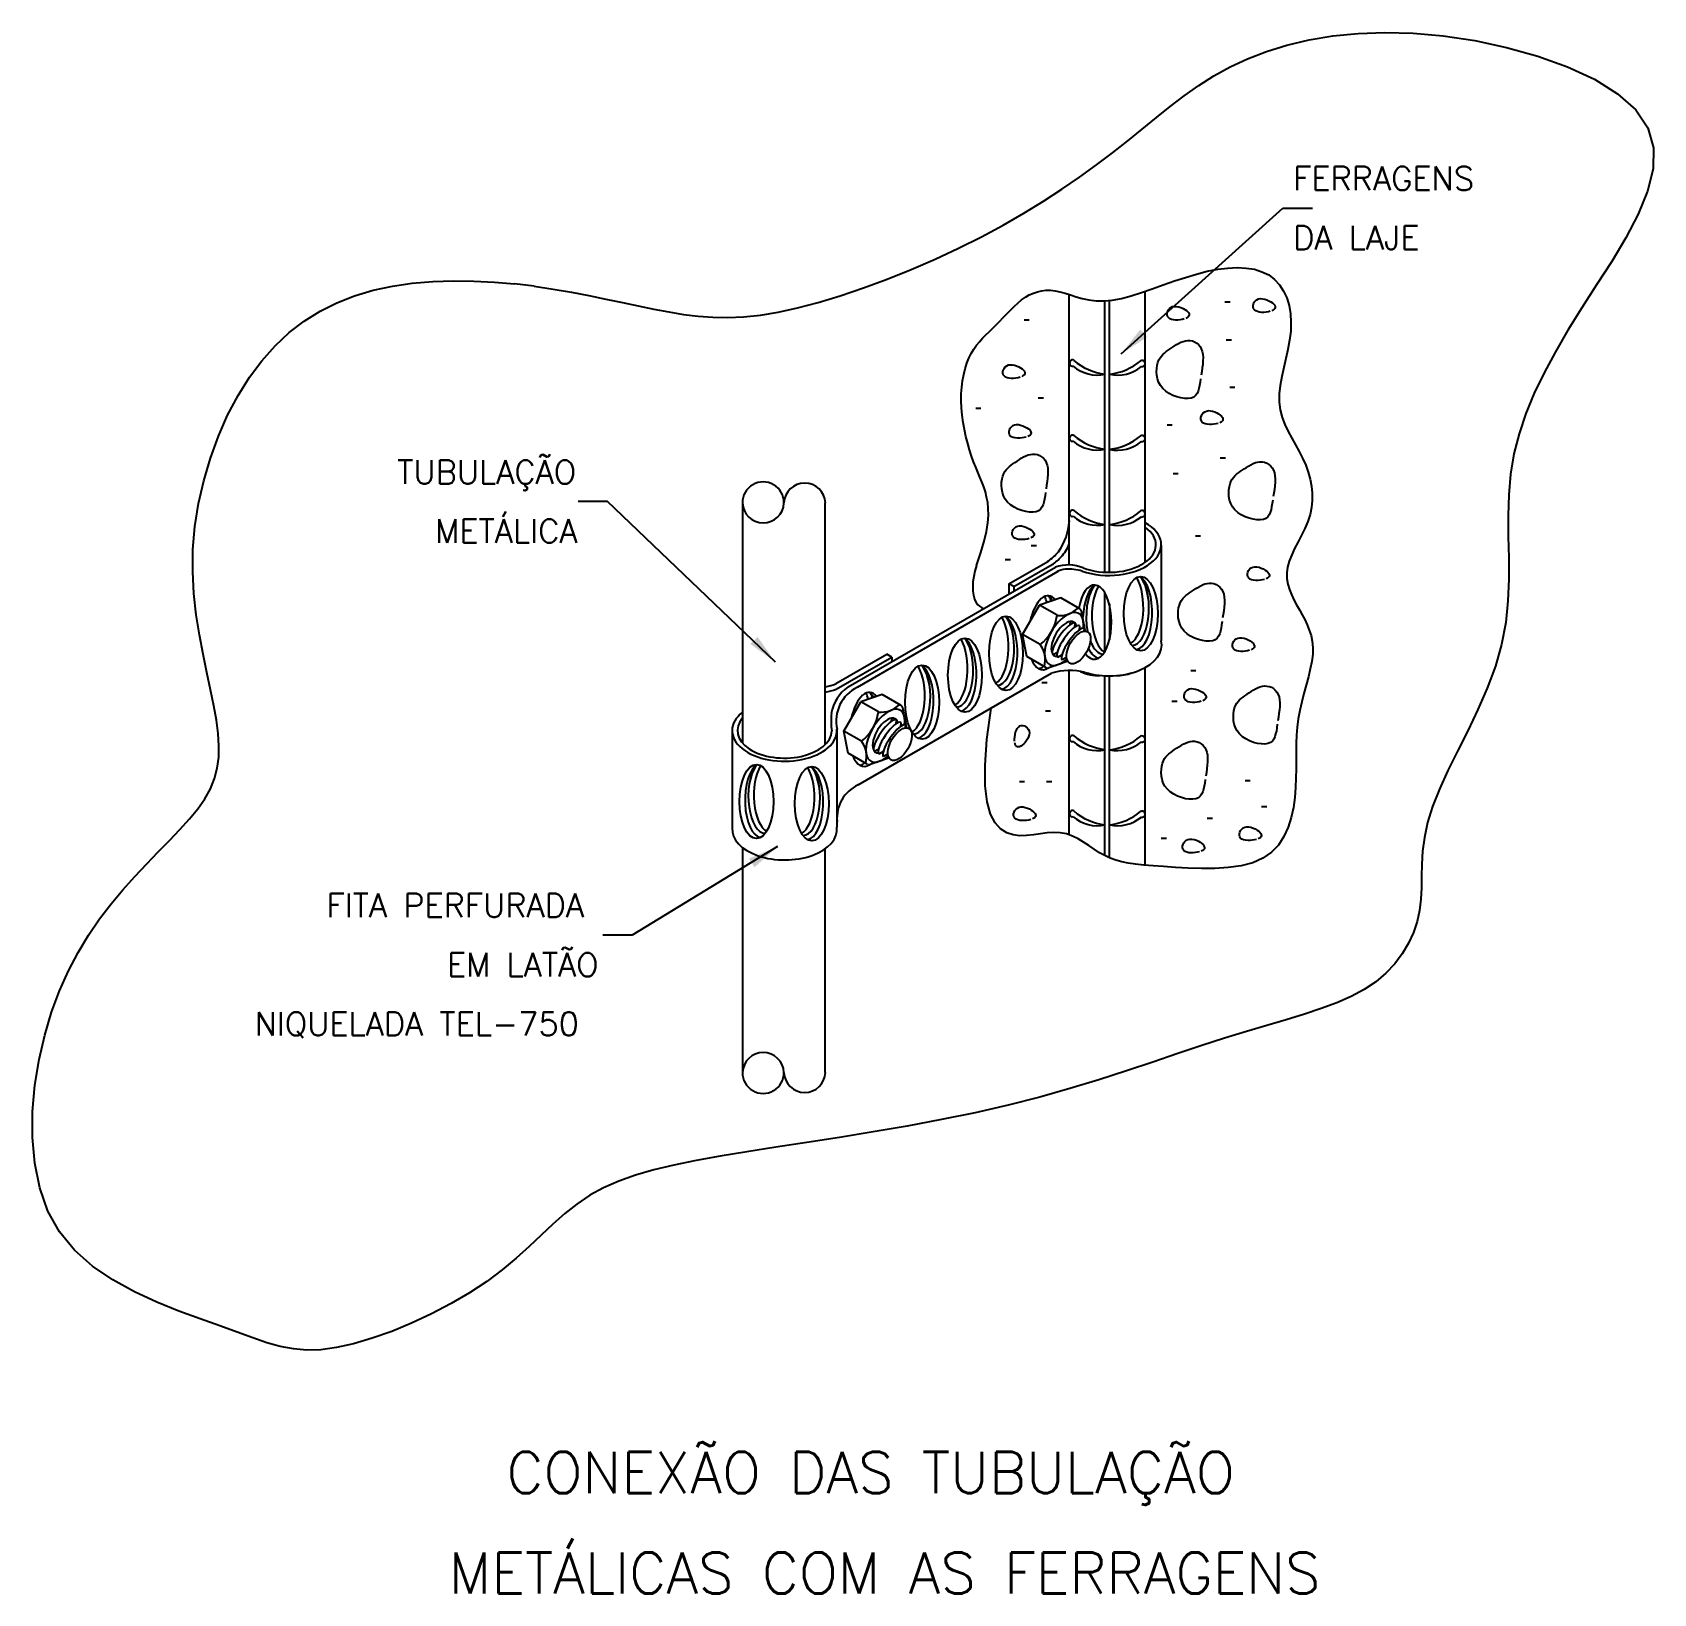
# Model space of a CAD drawing. Header units: millimetres. Extents: x -5508.3 to -5494.6, y -4699.1 to -4685.9.
import ezdxf
from ezdxf.enums import TextEntityAlignment as Align

# ---------------------------------------------------------------- set-up
doc = ezdxf.new("R2010")
doc.units = ezdxf.units.MM
doc.header["$LTSCALE"] = 10
doc.layers.add('Termotécnica', color=7, linetype='Continuous')
doc.styles.add('r140', font='romans.shx')
doc.styles.add('r80', font='romans.shx')

msp = doc.modelspace()

# ---------------------------------------------------------------- linework, layer by layer
at = {"layer": 'Termotécnica', "color": 2, "ltscale": 1.6}
for p, q in [((-5499.102, -4688.582), (-5497.729, -4687.346)), ((-5497.729, -4687.346), (-5497.479, -4687.346)), ((-5503.46, -4689.834), (-5503.71, -4689.834)), ((-5502.036, -4691.196), (-5503.46, -4689.834)), ((-5502.018, -4692.762), (-5503.25, -4693.514)), ((-5503.25, -4693.514), (-5503.5, -4693.514))]:
    msp.add_line(p, q, dxfattribs=at)
at = {"layer": 'Termotécnica', "color": 1}
for p, q in [((-5504.081, -4688.008), (-5504.248, -4687.988)), ((-5498.221, -4688.141), (-5498.177, -4688.141)), ((-5499.925, -4688.292), (-5499.881, -4688.292)), ((-5498.211, -4688.462), (-5498.167, -4688.462)), ((-5498.181, -4688.863), (-5498.137, -4688.863)), ((-5499.805, -4688.953), (-5499.76, -4688.953)), ((-5500.336, -4689.043), (-5500.292, -4689.043)), ((-5498.712, -4689.184), (-5498.668, -4689.184)), ((-5498.261, -4689.464), (-5498.217, -4689.464)), ((-5498.662, -4689.595), (-5498.618, -4689.595)), ((-5499.865, -4690.206), (-5499.821, -4690.206)), ((-5498.472, -4690.126), (-5498.428, -4690.126)), ((-5500.085, -4690.326), (-5500.041, -4690.326)), ((-5498.512, -4691.268), (-5498.468, -4691.268)), ((-5499.775, -4691.368), (-5499.73, -4691.368)), ((-5499.745, -4691.609), (-5499.7, -4691.609)), ((-5498.672, -4691.529), (-5498.628, -4691.529)), ((-5499.965, -4692.21), (-5499.921, -4692.21)), ((-5499.735, -4692.21), (-5499.69, -4692.21)), ((-5498.051, -4692.2), (-5498.007, -4692.2)), ((-5497.911, -4692.421), (-5497.866, -4692.421)), ((-5498.372, -4692.521), (-5498.327, -4692.521)), ((-5498.763, -4692.691), (-5498.718, -4692.691))]:
    msp.add_line(p, q, dxfattribs=at)
at = {"layer": 'Termotécnica', "color": 2}
for p, q in [((-5499.542, -4690.372), (-5499.542, -4688.078)), ((-5499.239, -4690.434), (-5499.239, -4688.131)), ((-5499.201, -4690.435), (-5499.201, -4688.128)), ((-5498.899, -4690.351), (-5498.899, -4688.051)), ((-5502.313, -4691.884), (-5502.313, -4689.846)), ((-5501.612, -4691.894), (-5501.612, -4689.846)), ((-5499.615, -4690.651), (-5499.795, -4690.713)), ((-5499.453, -4690.745), (-5499.615, -4690.651)), ((-5499.239, -4691.105), (-5499.239, -4690.609)), ((-5499.939, -4690.962), (-5499.795, -4690.713)), ((-5499.646, -4690.799), (-5499.795, -4690.713)), ((-5499.407, -4690.927), (-5499.439, -4690.764)), ((-5499.201, -4690.703), (-5499.201, -4691.008)), ((-5499.534, -4690.853), (-5499.538, -4690.88)), ((-5499.494, -4690.867), (-5499.499, -4690.902)), ((-5499.455, -4690.889), (-5499.459, -4690.925)), ((-5499.416, -4690.912), (-5499.418, -4690.932)), ((-5499.903, -4691.148), (-5499.939, -4690.962)), ((-5499.789, -4691.048), (-5499.939, -4690.962)), ((-5499.74, -4691.243), (-5499.903, -4691.148)), ((-5499.559, -4691.19), (-5499.716, -4691.245)), ((-5499.678, -4691.131), (-5499.643, -4691.111)), ((-5499.64, -4691.154), (-5499.604, -4691.134)), ((-5499.601, -4691.175), (-5499.566, -4691.155)), ((-5499.542, -4692.663), (-5499.542, -4691.267)), ((-5499.239, -4692.839), (-5499.239, -4691.312)), ((-5499.201, -4692.857), (-5499.201, -4691.312)), ((-5498.899, -4692.918), (-5498.899, -4691.242)), ((-5501.131, -4691.471), (-5501.311, -4691.533)), ((-5500.968, -4691.565), (-5501.131, -4691.471)), ((-5501.455, -4691.782), (-5501.311, -4691.533)), ((-5501.161, -4691.619), (-5501.311, -4691.533)), ((-5500.923, -4691.748), (-5500.955, -4691.584)), ((-5501.05, -4691.673), (-5501.054, -4691.7)), ((-5501.01, -4691.687), (-5501.014, -4691.723)), ((-5500.971, -4691.709), (-5500.975, -4691.745)), ((-5500.932, -4691.732), (-5500.934, -4691.752)), ((-5501.305, -4691.868), (-5501.455, -4691.782)), ((-5501.419, -4691.969), (-5501.455, -4691.782)), ((-5501.256, -4692.063), (-5501.419, -4691.969)), ((-5501.075, -4692.01), (-5501.232, -4692.065)), ((-5501.194, -4691.951), (-5501.159, -4691.931)), ((-5501.156, -4691.974), (-5501.12, -4691.954)), ((-5501.117, -4691.995), (-5501.081, -4691.975)), ((-5502.313, -4694.701), (-5502.313, -4692.771)), ((-5501.612, -4694.678), (-5501.612, -4692.78))]:
    msp.add_line(p, q, dxfattribs=at)
at = {"layer": 'Termotécnica', "color": 3}
for p, q in [((-5498.762, -4690.203), (-5498.762, -4691.017)), ((-5500.055, -4690.532), (-5499.725, -4690.342)), ((-5500.012, -4690.556), (-5499.687, -4690.368)), ((-5501.419, -4691.406), (-5499.66, -4690.391)), ((-5501.339, -4691.409), (-5499.636, -4690.426)), ((-5500.055, -4690.532), (-5500.055, -4690.619)), ((-5500.012, -4690.556), (-5500.055, -4690.532)), ((-5500.012, -4690.556), (-5500.012, -4690.594)), ((-5501.523, -4691.379), (-5501.09, -4691.13)), ((-5501.52, -4691.427), (-5501.048, -4691.154)), ((-5501.048, -4691.154), (-5501.09, -4691.13)), ((-5501.048, -4691.154), (-5501.048, -4691.192)), ((-5501.334, -4692.238), (-5499.694, -4691.291)), ((-5502.403, -4691.777), (-5502.403, -4692.601)), ((-5501.513, -4691.766), (-5501.513, -4692.598))]:
    msp.add_line(p, q, dxfattribs=at)
at = {"layer": 'Termotécnica', "color": 1}
for points in [[(-5504.081, -4688.008), (-5503.921, -4688.031), (-5503.766, -4688.058), (-5503.617, -4688.087), (-5503.473, -4688.117), (-5503.334, -4688.146), (-5503.199, -4688.175), (-5503.067, -4688.202), (-5502.94, -4688.226), (-5502.815, -4688.246), (-5502.692, -4688.261), (-5502.567, -4688.27), (-5502.439, -4688.272), (-5502.305, -4688.266), (-5502.163, -4688.252), (-5502.012, -4688.227), (-5501.849, -4688.192), (-5501.672, -4688.146), (-5501.485, -4688.088), (-5501.289, -4688.022), (-5501.087, -4687.947), (-5500.884, -4687.865), (-5500.681, -4687.777), (-5500.481, -4687.684), (-5500.288, -4687.588), (-5500.104, -4687.489), (-5499.929, -4687.389), (-5499.762, -4687.287), (-5499.604, -4687.184), (-5499.454, -4687.081), (-5499.311, -4686.978), (-5499.175, -4686.875), (-5499.046, -4686.774), (-5498.923, -4686.674), (-5498.803, -4686.577), (-5498.686, -4686.482), (-5498.567, -4686.391), (-5498.444, -4686.304), (-5498.315, -4686.223), (-5498.178, -4686.147), (-5498.03, -4686.077), (-5497.87, -4686.015), (-5497.695, -4685.961), (-5497.508, -4685.917), (-5497.307, -4685.883), (-5497.092, -4685.862), (-5496.864, -4685.854), (-5496.623, -4685.861), (-5496.369, -4685.884), (-5496.102, -4685.924), (-5495.832, -4685.981), (-5495.566, -4686.055), (-5495.315, -4686.145), (-5495.086, -4686.252), (-5494.89, -4686.374), (-5494.736, -4686.512), (-5494.632, -4686.665), (-5494.585, -4686.832), (-5494.588, -4687.012), (-5494.635, -4687.201), (-5494.714, -4687.397), (-5494.819, -4687.597), (-5494.94, -4687.798), (-5495.068, -4687.997), (-5495.194, -4688.192), (-5495.311, -4688.381), (-5495.418, -4688.563), (-5495.513, -4688.742), (-5495.597, -4688.916), (-5495.667, -4689.088), (-5495.725, -4689.259), (-5495.769, -4689.43), (-5495.798, -4689.602), (-5495.813, -4689.776), (-5495.818, -4689.953), (-5495.817, -4690.131), (-5495.814, -4690.311), (-5495.814, -4690.493), (-5495.821, -4690.676), (-5495.839, -4690.86), (-5495.874, -4691.046), (-5495.927, -4691.231), (-5495.996, -4691.416), (-5496.076, -4691.599), (-5496.161, -4691.778), (-5496.247, -4691.951), (-5496.329, -4692.117), (-5496.402, -4692.275), (-5496.461, -4692.422), (-5496.503, -4692.558), (-5496.529, -4692.683), (-5496.544, -4692.8), (-5496.55, -4692.91), (-5496.553, -4693.013), (-5496.554, -4693.112), (-5496.559, -4693.208), (-5496.57, -4693.303), (-5496.591, -4693.397), (-5496.622, -4693.491), (-5496.664, -4693.582), (-5496.717, -4693.67), (-5496.781, -4693.755), (-5496.856, -4693.834), (-5496.942, -4693.908), (-5497.04, -4693.974), (-5497.15, -4694.034), (-5497.271, -4694.087), (-5497.404, -4694.136), (-5497.547, -4694.183), (-5497.701, -4694.23), (-5497.865, -4694.278), (-5498.039, -4694.329), (-5498.224, -4694.386), (-5498.417, -4694.449), (-5498.62, -4694.517), (-5498.834, -4694.59), (-5499.057, -4694.665), (-5499.292, -4694.74), (-5499.537, -4694.815), (-5499.793, -4694.888), (-5500.061, -4694.956), (-5500.34, -4695.02), (-5500.627, -4695.078), (-5500.917, -4695.132), (-5501.207, -4695.182), (-5501.492, -4695.228), (-5501.768, -4695.271), (-5502.031, -4695.312), (-5502.277, -4695.351), (-5502.503, -4695.388), (-5502.709, -4695.425), (-5502.896, -4695.463), (-5503.067, -4695.504), (-5503.222, -4695.549), (-5503.364, -4695.599), (-5503.493, -4695.655), (-5503.611, -4695.72), (-5503.72, -4695.794), (-5503.823, -4695.875), (-5503.923, -4695.964), (-5504.023, -4696.057), (-5504.125, -4696.153), (-5504.234, -4696.252), (-5504.353, -4696.352), (-5504.484, -4696.45), (-5504.63, -4696.546), (-5504.787, -4696.638), (-5504.953, -4696.725), (-5505.122, -4696.804), (-5505.291, -4696.874), (-5505.457, -4696.933), (-5505.614, -4696.98), (-5505.76, -4697.012), (-5505.891, -4697.03), (-5506.011, -4697.033), (-5506.125, -4697.023), (-5506.236, -4697.002), (-5506.35, -4696.97), (-5506.47, -4696.93), (-5506.602, -4696.882), (-5506.75, -4696.828), (-5506.917, -4696.768), (-5507.097, -4696.702), (-5507.285, -4696.626), (-5507.474, -4696.539), (-5507.657, -4696.438), (-5507.829, -4696.321), (-5507.982, -4696.186), (-5508.11, -4696.031), (-5508.208, -4695.853), (-5508.277, -4695.657), (-5508.32, -4695.448), (-5508.339, -4695.23), (-5508.338, -4695.008), (-5508.318, -4694.785), (-5508.283, -4694.568), (-5508.235, -4694.36), (-5508.177, -4694.166), (-5508.109, -4693.985), (-5508.034, -4693.816), (-5507.951, -4693.659), (-5507.863, -4693.512), (-5507.769, -4693.375), (-5507.672, -4693.247), (-5507.572, -4693.127), (-5507.471, -4693.014), (-5507.37, -4692.907), (-5507.272, -4692.806), (-5507.177, -4692.709), (-5507.088, -4692.617), (-5507.007, -4692.527), (-5506.936, -4692.44), (-5506.876, -4692.355), (-5506.829, -4692.27), (-5506.794, -4692.184), (-5506.772, -4692.096), (-5506.759, -4692.004), (-5506.757, -4691.907), (-5506.764, -4691.802), (-5506.778, -4691.689), (-5506.8, -4691.566), (-5506.828, -4691.431), (-5506.86, -4691.285), (-5506.892, -4691.13), (-5506.923, -4690.966), (-5506.95, -4690.794), (-5506.969, -4690.615), (-5506.979, -4690.43), (-5506.977, -4690.24), (-5506.96, -4690.046), (-5506.929, -4689.851), (-5506.885, -4689.657), (-5506.829, -4689.466), (-5506.761, -4689.28), (-5506.683, -4689.102), (-5506.595, -4688.935), (-5506.498, -4688.78), (-5506.394, -4688.639), (-5506.281, -4688.513), (-5506.161, -4688.401), (-5506.034, -4688.303), (-5505.898, -4688.219), (-5505.756, -4688.147), (-5505.606, -4688.088), (-5505.449, -4688.041), (-5505.285, -4688.006), (-5505.116, -4687.982), (-5504.943, -4687.967), (-5504.768, -4687.961), (-5504.593, -4687.964), (-5504.419, -4687.973), (-5504.248, -4687.988)], [(-5500.33, -4690.377), (-5500.293, -4690.267), (-5500.264, -4690.171), (-5500.245, -4690.087), (-5500.233, -4690.014), (-5500.228, -4689.95), (-5500.229, -4689.894), (-5500.234, -4689.843), (-5500.243, -4689.796), (-5500.254, -4689.752), (-5500.268, -4689.71), (-5500.283, -4689.668), (-5500.3, -4689.627), (-5500.318, -4689.585), (-5500.336, -4689.542), (-5500.354, -4689.497), (-5500.372, -4689.448), (-5500.389, -4689.396), (-5500.404, -4689.341), (-5500.419, -4689.283), (-5500.432, -4689.223), (-5500.442, -4689.163), (-5500.451, -4689.101), (-5500.457, -4689.04), (-5500.459, -4688.98), (-5500.459, -4688.921), (-5500.455, -4688.864), (-5500.448, -4688.81), (-5500.438, -4688.757), (-5500.426, -4688.707), (-5500.411, -4688.661), (-5500.394, -4688.617), (-5500.374, -4688.577), (-5500.353, -4688.541), (-5500.329, -4688.508), (-5500.304, -4688.478), (-5500.278, -4688.449), (-5500.251, -4688.421), (-5500.222, -4688.393), (-5500.193, -4688.365), (-5500.163, -4688.336), (-5500.133, -4688.306), (-5500.103, -4688.274), (-5500.073, -4688.242), (-5500.042, -4688.21), (-5500.011, -4688.18), (-5499.979, -4688.151), (-5499.947, -4688.124), (-5499.914, -4688.101), (-5499.881, -4688.081), (-5499.847, -4688.066), (-5499.813, -4688.054), (-5499.777, -4688.046), (-5499.74, -4688.042), (-5499.702, -4688.042), (-5499.662, -4688.046), (-5499.621, -4688.054), (-5499.578, -4688.066), (-5499.533, -4688.081), (-5499.484, -4688.096), (-5499.432, -4688.111), (-5499.376, -4688.122), (-5499.315, -4688.13), (-5499.249, -4688.132), (-5499.178, -4688.126), (-5499.1, -4688.111), (-5499.016, -4688.089), (-5498.929, -4688.061), (-5498.838, -4688.03), (-5498.745, -4687.997), (-5498.65, -4687.963), (-5498.556, -4687.932), (-5498.463, -4687.904), (-5498.372, -4687.881), (-5498.283, -4687.864), (-5498.198, -4687.853), (-5498.117, -4687.849), (-5498.041, -4687.853), (-5497.971, -4687.864), (-5497.907, -4687.884), (-5497.85, -4687.912), (-5497.8, -4687.949), (-5497.758, -4687.995), (-5497.724, -4688.048), (-5497.697, -4688.107), (-5497.677, -4688.172), (-5497.665, -4688.241), (-5497.661, -4688.313), (-5497.663, -4688.388), (-5497.673, -4688.465), (-5497.687, -4688.543), (-5497.705, -4688.62), (-5497.723, -4688.698), (-5497.74, -4688.774), (-5497.753, -4688.849), (-5497.761, -4688.921), (-5497.762, -4688.991), (-5497.753, -4689.057), (-5497.736, -4689.12), (-5497.713, -4689.181), (-5497.686, -4689.239), (-5497.655, -4689.297), (-5497.623, -4689.354), (-5497.591, -4689.41), (-5497.562, -4689.467), (-5497.536, -4689.525), (-5497.515, -4689.584), (-5497.498, -4689.644), (-5497.486, -4689.704), (-5497.48, -4689.764), (-5497.48, -4689.824), (-5497.486, -4689.884), (-5497.499, -4689.944), (-5497.519, -4690.003), (-5497.544, -4690.062), (-5497.572, -4690.119), (-5497.601, -4690.176), (-5497.63, -4690.232), (-5497.655, -4690.286), (-5497.676, -4690.339), (-5497.691, -4690.39), (-5497.697, -4690.44), (-5497.695, -4690.487), (-5497.687, -4690.534), (-5497.674, -4690.579), (-5497.656, -4690.623), (-5497.636, -4690.667), (-5497.613, -4690.709), (-5497.589, -4690.752), (-5497.566, -4690.794), (-5497.544, -4690.836), (-5497.523, -4690.879), (-5497.506, -4690.924), (-5497.491, -4690.971), (-5497.481, -4691.02), (-5497.476, -4691.073), (-5497.477, -4691.13), (-5497.484, -4691.19), (-5497.497, -4691.254), (-5497.513, -4691.322), (-5497.532, -4691.391), (-5497.551, -4691.462), (-5497.57, -4691.534), (-5497.587, -4691.606), (-5497.6, -4691.677), (-5497.609, -4691.748), (-5497.615, -4691.817), (-5497.617, -4691.887), (-5497.617, -4691.958), (-5497.617, -4692.029), (-5497.617, -4692.103), (-5497.619, -4692.18), (-5497.622, -4692.26), (-5497.629, -4692.344), (-5497.641, -4692.43), (-5497.659, -4692.515), (-5497.686, -4692.598), (-5497.721, -4692.676), (-5497.767, -4692.748), (-5497.826, -4692.81), (-5497.899, -4692.86), (-5497.986, -4692.898), (-5498.085, -4692.924), (-5498.193, -4692.94), (-5498.306, -4692.947), (-5498.421, -4692.948), (-5498.534, -4692.945), (-5498.642, -4692.939), (-5498.742, -4692.931), (-5498.831, -4692.924), (-5498.909, -4692.918), (-5498.979, -4692.91), (-5499.041, -4692.901), (-5499.096, -4692.89), (-5499.147, -4692.877), (-5499.195, -4692.86), (-5499.241, -4692.838), (-5499.286, -4692.813), (-5499.33, -4692.784), (-5499.376, -4692.753), (-5499.421, -4692.724), (-5499.468, -4692.696), (-5499.516, -4692.672), (-5499.566, -4692.654), (-5499.618, -4692.644), (-5499.673, -4692.642), (-5499.73, -4692.646), (-5499.787, -4692.654), (-5499.846, -4692.662), (-5499.904, -4692.668), (-5499.962, -4692.669), (-5500.018, -4692.662), (-5500.073, -4692.644), (-5500.125, -4692.611), (-5500.171, -4692.56), (-5500.21, -4692.486), (-5500.239, -4692.382), (-5500.256, -4692.246), (-5500.257, -4692.071), (-5500.241, -4691.853), (-5500.205, -4691.586)], [(-5498.566, -4688.285), (-5498.583, -4688.289), (-5498.601, -4688.292), (-5498.62, -4688.294), (-5498.64, -4688.294), (-5498.658, -4688.292), (-5498.675, -4688.289), (-5498.69, -4688.283), (-5498.701, -4688.274), (-5498.708, -4688.263), (-5498.711, -4688.25), (-5498.711, -4688.236), (-5498.708, -4688.222), (-5498.701, -4688.209), (-5498.692, -4688.197), (-5498.68, -4688.187), (-5498.665, -4688.18), (-5498.649, -4688.178), (-5498.631, -4688.178), (-5498.613, -4688.182), (-5498.595, -4688.188), (-5498.577, -4688.196), (-5498.561, -4688.205), (-5498.547, -4688.214), (-5498.536, -4688.224), (-5498.529, -4688.234), (-5498.525, -4688.243), (-5498.524, -4688.252), (-5498.527, -4688.26), (-5498.532, -4688.267), (-5498.541, -4688.274), (-5498.552, -4688.28)], [(-5497.837, -4688.22), (-5497.853, -4688.224), (-5497.872, -4688.227), (-5497.891, -4688.229), (-5497.91, -4688.229), (-5497.929, -4688.227), (-5497.946, -4688.223), (-5497.96, -4688.217), (-5497.971, -4688.209), (-5497.978, -4688.198), (-5497.982, -4688.185), (-5497.982, -4688.171), (-5497.978, -4688.157), (-5497.972, -4688.143), (-5497.962, -4688.131), (-5497.95, -4688.122), (-5497.936, -4688.115), (-5497.919, -4688.112), (-5497.902, -4688.113), (-5497.883, -4688.117), (-5497.865, -4688.123), (-5497.848, -4688.131), (-5497.832, -4688.14), (-5497.818, -4688.149), (-5497.807, -4688.159), (-5497.799, -4688.169), (-5497.795, -4688.178), (-5497.795, -4688.187), (-5497.797, -4688.195), (-5497.803, -4688.202), (-5497.811, -4688.209), (-5497.823, -4688.215)], [(-5498.428, -4688.793), (-5498.432, -4688.822), (-5498.437, -4688.85), (-5498.442, -4688.875), (-5498.449, -4688.898), (-5498.458, -4688.918), (-5498.47, -4688.935), (-5498.486, -4688.948), (-5498.507, -4688.957), (-5498.533, -4688.96), (-5498.563, -4688.96), (-5498.595, -4688.955), (-5498.629, -4688.946), (-5498.663, -4688.934), (-5498.695, -4688.917), (-5498.724, -4688.898), (-5498.749, -4688.875), (-5498.769, -4688.849), (-5498.784, -4688.822), (-5498.794, -4688.793), (-5498.8, -4688.763), (-5498.802, -4688.733), (-5498.8, -4688.705), (-5498.796, -4688.678), (-5498.79, -4688.654), (-5498.782, -4688.633), (-5498.772, -4688.615), (-5498.761, -4688.6), (-5498.749, -4688.586), (-5498.735, -4688.574), (-5498.72, -4688.562), (-5498.704, -4688.551), (-5498.687, -4688.539), (-5498.67, -4688.527), (-5498.652, -4688.515), (-5498.633, -4688.503), (-5498.614, -4688.492), (-5498.595, -4688.483), (-5498.575, -4688.475), (-5498.556, -4688.47), (-5498.536, -4688.467), (-5498.516, -4688.468), (-5498.497, -4688.472), (-5498.479, -4688.479), (-5498.461, -4688.49), (-5498.446, -4688.503), (-5498.432, -4688.52), (-5498.422, -4688.539), (-5498.414, -4688.561), (-5498.409, -4688.585), (-5498.407, -4688.612), (-5498.408, -4688.641), (-5498.41, -4688.671), (-5498.414, -4688.701), (-5498.418, -4688.732), (-5498.423, -4688.763)], [(-5499.96, -4688.78), (-5499.977, -4688.784), (-5499.995, -4688.787), (-5500.014, -4688.789), (-5500.034, -4688.789), (-5500.052, -4688.787), (-5500.069, -4688.784), (-5500.083, -4688.778), (-5500.095, -4688.769), (-5500.102, -4688.758), (-5500.105, -4688.745), (-5500.105, -4688.731), (-5500.102, -4688.717), (-5500.095, -4688.704), (-5500.085, -4688.692), (-5500.073, -4688.682), (-5500.059, -4688.675), (-5500.043, -4688.673), (-5500.025, -4688.673), (-5500.007, -4688.677), (-5499.989, -4688.683), (-5499.971, -4688.691), (-5499.955, -4688.7), (-5499.941, -4688.709), (-5499.93, -4688.719), (-5499.923, -4688.729), (-5499.919, -4688.738), (-5499.918, -4688.747), (-5499.921, -4688.755), (-5499.926, -4688.762), (-5499.935, -4688.769), (-5499.946, -4688.775)], [(-5498.28, -4689.171), (-5498.296, -4689.175), (-5498.315, -4689.178), (-5498.334, -4689.18), (-5498.353, -4689.18), (-5498.372, -4689.178), (-5498.388, -4689.174), (-5498.403, -4689.168), (-5498.414, -4689.16), (-5498.421, -4689.149), (-5498.425, -4689.136), (-5498.425, -4689.122), (-5498.421, -4689.108), (-5498.414, -4689.094), (-5498.405, -4689.082), (-5498.393, -4689.073), (-5498.379, -4689.066), (-5498.362, -4689.063), (-5498.345, -4689.064), (-5498.326, -4689.068), (-5498.308, -4689.074), (-5498.291, -4689.081), (-5498.275, -4689.091), (-5498.261, -4689.1), (-5498.25, -4689.11), (-5498.242, -4689.12), (-5498.238, -4689.129), (-5498.238, -4689.138), (-5498.24, -4689.146), (-5498.246, -4689.153), (-5498.254, -4689.16), (-5498.266, -4689.166)], [(-5499.908, -4689.288), (-5499.925, -4689.292), (-5499.943, -4689.295), (-5499.962, -4689.297), (-5499.981, -4689.297), (-5500, -4689.295), (-5500.017, -4689.292), (-5500.031, -4689.286), (-5500.043, -4689.277), (-5500.05, -4689.266), (-5500.053, -4689.253), (-5500.053, -4689.239), (-5500.049, -4689.225), (-5500.043, -4689.212), (-5500.033, -4689.2), (-5500.021, -4689.19), (-5500.007, -4689.183), (-5499.991, -4689.181), (-5499.973, -4689.181), (-5499.955, -4689.185), (-5499.936, -4689.191), (-5499.919, -4689.199), (-5499.903, -4689.208), (-5499.889, -4689.217), (-5499.878, -4689.227), (-5499.871, -4689.237), (-5499.867, -4689.246), (-5499.866, -4689.255), (-5499.869, -4689.263), (-5499.874, -4689.27), (-5499.883, -4689.277), (-5499.894, -4689.283)], [(-5499.744, -4689.757), (-5499.748, -4689.786), (-5499.752, -4689.814), (-5499.758, -4689.839), (-5499.765, -4689.862), (-5499.774, -4689.882), (-5499.786, -4689.899), (-5499.802, -4689.912), (-5499.823, -4689.92), (-5499.849, -4689.924), (-5499.879, -4689.924), (-5499.911, -4689.919), (-5499.945, -4689.91), (-5499.979, -4689.898), (-5500.011, -4689.881), (-5500.04, -4689.862), (-5500.065, -4689.839), (-5500.085, -4689.813), (-5500.1, -4689.786), (-5500.109, -4689.756), (-5500.115, -4689.727), (-5500.117, -4689.697), (-5500.116, -4689.669), (-5500.112, -4689.642), (-5500.106, -4689.618), (-5500.098, -4689.597), (-5500.088, -4689.579), (-5500.077, -4689.564), (-5500.064, -4689.55), (-5500.05, -4689.538), (-5500.035, -4689.526), (-5500.02, -4689.515), (-5500.003, -4689.503), (-5499.985, -4689.491), (-5499.967, -4689.479), (-5499.949, -4689.467), (-5499.93, -4689.456), (-5499.911, -4689.447), (-5499.891, -4689.439), (-5499.872, -4689.434), (-5499.852, -4689.431), (-5499.832, -4689.432), (-5499.813, -4689.436), (-5499.794, -4689.443), (-5499.777, -4689.454), (-5499.762, -4689.467), (-5499.748, -4689.484), (-5499.737, -4689.503), (-5499.729, -4689.525), (-5499.725, -4689.549), (-5499.723, -4689.576), (-5499.723, -4689.605), (-5499.726, -4689.635), (-5499.73, -4689.665), (-5499.734, -4689.696), (-5499.739, -4689.727)], [(-5497.816, -4689.823), (-5497.82, -4689.852), (-5497.825, -4689.879), (-5497.83, -4689.905), (-5497.837, -4689.927), (-5497.846, -4689.948), (-5497.858, -4689.964), (-5497.874, -4689.977), (-5497.895, -4689.986), (-5497.921, -4689.99), (-5497.951, -4689.989), (-5497.983, -4689.984), (-5498.017, -4689.975), (-5498.051, -4689.963), (-5498.083, -4689.947), (-5498.112, -4689.927), (-5498.137, -4689.904), (-5498.157, -4689.878), (-5498.172, -4689.851), (-5498.182, -4689.822), (-5498.187, -4689.792), (-5498.189, -4689.763), (-5498.188, -4689.734), (-5498.184, -4689.707), (-5498.178, -4689.683), (-5498.17, -4689.663), (-5498.16, -4689.645), (-5498.149, -4689.629), (-5498.136, -4689.615), (-5498.122, -4689.603), (-5498.107, -4689.591), (-5498.092, -4689.58), (-5498.075, -4689.568), (-5498.057, -4689.556), (-5498.039, -4689.544), (-5498.021, -4689.533), (-5498.002, -4689.522), (-5497.983, -4689.512), (-5497.963, -4689.504), (-5497.944, -4689.499), (-5497.924, -4689.496), (-5497.904, -4689.497), (-5497.885, -4689.501), (-5497.866, -4689.508), (-5497.849, -4689.519), (-5497.834, -4689.532), (-5497.82, -4689.549), (-5497.809, -4689.568), (-5497.801, -4689.59), (-5497.797, -4689.615), (-5497.795, -4689.641), (-5497.795, -4689.67), (-5497.798, -4689.7), (-5497.802, -4689.731), (-5497.806, -4689.762), (-5497.811, -4689.792)], [(-5499.882, -4690.148), (-5499.899, -4690.152), (-5499.917, -4690.155), (-5499.936, -4690.157), (-5499.955, -4690.157), (-5499.974, -4690.155), (-5499.991, -4690.151), (-5500.005, -4690.145), (-5500.016, -4690.137), (-5500.024, -4690.126), (-5500.027, -4690.113), (-5500.027, -4690.099), (-5500.023, -4690.085), (-5500.017, -4690.071), (-5500.007, -4690.059), (-5499.995, -4690.05), (-5499.981, -4690.043), (-5499.965, -4690.04), (-5499.947, -4690.041), (-5499.929, -4690.045), (-5499.91, -4690.051), (-5499.893, -4690.059), (-5499.877, -4690.068), (-5499.863, -4690.077), (-5499.852, -4690.087), (-5499.845, -4690.097), (-5499.841, -4690.106), (-5499.84, -4690.115), (-5499.842, -4690.123), (-5499.848, -4690.13), (-5499.857, -4690.137), (-5499.868, -4690.143)], [(-5500.33, -4690.377), (-5500.343, -4690.425), (-5500.353, -4690.471), (-5500.359, -4690.515), (-5500.361, -4690.556), (-5500.359, -4690.594), (-5500.354, -4690.629), (-5500.345, -4690.662), (-5500.332, -4690.692)], [(-5497.886, -4690.495), (-5497.902, -4690.499), (-5497.921, -4690.502), (-5497.94, -4690.504), (-5497.959, -4690.504), (-5497.978, -4690.502), (-5497.995, -4690.498), (-5498.009, -4690.492), (-5498.02, -4690.484), (-5498.027, -4690.473), (-5498.031, -4690.46), (-5498.031, -4690.446), (-5498.027, -4690.432), (-5498.021, -4690.418), (-5498.011, -4690.406), (-5497.999, -4690.397), (-5497.985, -4690.39), (-5497.968, -4690.387), (-5497.951, -4690.388), (-5497.932, -4690.392), (-5497.914, -4690.398), (-5497.897, -4690.406), (-5497.881, -4690.415), (-5497.867, -4690.424), (-5497.856, -4690.434), (-5497.848, -4690.444), (-5497.844, -4690.453), (-5497.844, -4690.462), (-5497.846, -4690.47), (-5497.852, -4690.477), (-5497.86, -4690.484), (-5497.872, -4690.49)], [(-5498.246, -4690.852), (-5498.25, -4690.881), (-5498.254, -4690.908), (-5498.26, -4690.934), (-5498.266, -4690.957), (-5498.276, -4690.977), (-5498.288, -4690.993), (-5498.304, -4691.006), (-5498.325, -4691.015), (-5498.351, -4691.019), (-5498.381, -4691.018), (-5498.413, -4691.013), (-5498.447, -4691.005), (-5498.481, -4690.992), (-5498.513, -4690.976), (-5498.542, -4690.956), (-5498.567, -4690.933), (-5498.587, -4690.908), (-5498.601, -4690.88), (-5498.611, -4690.851), (-5498.617, -4690.821), (-5498.619, -4690.792), (-5498.618, -4690.763), (-5498.614, -4690.737), (-5498.608, -4690.713), (-5498.6, -4690.692), (-5498.59, -4690.674), (-5498.579, -4690.658), (-5498.566, -4690.644), (-5498.552, -4690.632), (-5498.537, -4690.62), (-5498.521, -4690.609), (-5498.505, -4690.597), (-5498.487, -4690.586), (-5498.469, -4690.573), (-5498.451, -4690.562), (-5498.432, -4690.551), (-5498.413, -4690.541), (-5498.393, -4690.533), (-5498.373, -4690.528), (-5498.354, -4690.526), (-5498.334, -4690.526), (-5498.315, -4690.53), (-5498.296, -4690.538), (-5498.279, -4690.548), (-5498.264, -4690.561), (-5498.25, -4690.578), (-5498.239, -4690.597), (-5498.231, -4690.619), (-5498.227, -4690.644), (-5498.225, -4690.671), (-5498.225, -4690.699), (-5498.228, -4690.729), (-5498.231, -4690.76), (-5498.236, -4690.791), (-5498.241, -4690.822)], [(-5498.013, -4691.096), (-5498.029, -4691.101), (-5498.047, -4691.104), (-5498.067, -4691.105), (-5498.086, -4691.106), (-5498.104, -4691.104), (-5498.121, -4691.1), (-5498.136, -4691.094), (-5498.147, -4691.086), (-5498.154, -4691.075), (-5498.158, -4691.062), (-5498.157, -4691.048), (-5498.154, -4691.034), (-5498.147, -4691.02), (-5498.138, -4691.008), (-5498.126, -4690.998), (-5498.111, -4690.992), (-5498.095, -4690.989), (-5498.077, -4690.99), (-5498.059, -4690.993), (-5498.041, -4690.999), (-5498.023, -4691.007), (-5498.007, -4691.016), (-5497.994, -4691.026), (-5497.983, -4691.036), (-5497.975, -4691.046), (-5497.971, -4691.055), (-5497.97, -4691.063), (-5497.973, -4691.071), (-5497.979, -4691.079), (-5497.987, -4691.085), (-5497.998, -4691.091)], [(-5498.423, -4691.529), (-5498.44, -4691.533), (-5498.458, -4691.536), (-5498.477, -4691.538), (-5498.496, -4691.538), (-5498.515, -4691.536), (-5498.532, -4691.532), (-5498.546, -4691.526), (-5498.557, -4691.518), (-5498.565, -4691.507), (-5498.568, -4691.494), (-5498.568, -4691.48), (-5498.564, -4691.466), (-5498.558, -4691.452), (-5498.548, -4691.44), (-5498.536, -4691.431), (-5498.522, -4691.424), (-5498.506, -4691.421), (-5498.488, -4691.422), (-5498.47, -4691.426), (-5498.451, -4691.432), (-5498.434, -4691.439), (-5498.418, -4691.448), (-5498.404, -4691.458), (-5498.393, -4691.468), (-5498.386, -4691.478), (-5498.382, -4691.487), (-5498.381, -4691.495), (-5498.383, -4691.503), (-5498.389, -4691.511), (-5498.398, -4691.518), (-5498.409, -4691.524)], [(-5497.777, -4691.724), (-5497.781, -4691.754), (-5497.785, -4691.781), (-5497.791, -4691.806), (-5497.797, -4691.829), (-5497.807, -4691.849), (-5497.819, -4691.866), (-5497.835, -4691.879), (-5497.856, -4691.888), (-5497.882, -4691.892), (-5497.912, -4691.891), (-5497.944, -4691.886), (-5497.978, -4691.877), (-5498.012, -4691.865), (-5498.044, -4691.848), (-5498.073, -4691.829), (-5498.098, -4691.806), (-5498.118, -4691.78), (-5498.132, -4691.753), (-5498.142, -4691.724), (-5498.148, -4691.694), (-5498.15, -4691.664), (-5498.149, -4691.636), (-5498.145, -4691.609), (-5498.139, -4691.585), (-5498.131, -4691.565), (-5498.121, -4691.546), (-5498.11, -4691.531), (-5498.097, -4691.517), (-5498.083, -4691.505), (-5498.068, -4691.493), (-5498.052, -4691.482), (-5498.036, -4691.47), (-5498.018, -4691.458), (-5498, -4691.446), (-5497.982, -4691.434), (-5497.963, -4691.424), (-5497.944, -4691.414), (-5497.924, -4691.406), (-5497.904, -4691.401), (-5497.885, -4691.398), (-5497.865, -4691.399), (-5497.846, -4691.403), (-5497.827, -4691.41), (-5497.81, -4691.421), (-5497.795, -4691.434), (-5497.781, -4691.451), (-5497.77, -4691.47), (-5497.762, -4691.492), (-5497.758, -4691.517), (-5497.756, -4691.543), (-5497.756, -4691.572), (-5497.759, -4691.602), (-5497.763, -4691.633), (-5497.767, -4691.664), (-5497.772, -4691.694)], [(-5500.006, -4691.866), (-5500.006, -4691.849), (-5500.004, -4691.83), (-5500.001, -4691.811), (-5499.997, -4691.792), (-5499.991, -4691.775), (-5499.983, -4691.759), (-5499.974, -4691.747), (-5499.963, -4691.738), (-5499.95, -4691.734), (-5499.937, -4691.733), (-5499.923, -4691.737), (-5499.911, -4691.744), (-5499.899, -4691.754), (-5499.89, -4691.766), (-5499.883, -4691.78), (-5499.88, -4691.795), (-5499.882, -4691.812), (-5499.887, -4691.829), (-5499.895, -4691.845), (-5499.905, -4691.862), (-5499.917, -4691.877), (-5499.929, -4691.89), (-5499.942, -4691.901), (-5499.954, -4691.909), (-5499.965, -4691.914), (-5499.975, -4691.916), (-5499.984, -4691.915), (-5499.991, -4691.91), (-5499.997, -4691.903), (-5500.001, -4691.893), (-5500.004, -4691.881)], [(-5498.389, -4692.193), (-5498.393, -4692.222), (-5498.398, -4692.25), (-5498.403, -4692.275), (-5498.41, -4692.298), (-5498.419, -4692.318), (-5498.431, -4692.335), (-5498.447, -4692.348), (-5498.468, -4692.357), (-5498.494, -4692.36), (-5498.524, -4692.36), (-5498.556, -4692.355), (-5498.59, -4692.346), (-5498.624, -4692.334), (-5498.656, -4692.317), (-5498.685, -4692.298), (-5498.71, -4692.275), (-5498.73, -4692.249), (-5498.745, -4692.222), (-5498.755, -4692.193), (-5498.76, -4692.163), (-5498.762, -4692.133), (-5498.761, -4692.105), (-5498.757, -4692.078), (-5498.751, -4692.054), (-5498.743, -4692.033), (-5498.733, -4692.015), (-5498.722, -4692), (-5498.709, -4691.986), (-5498.696, -4691.974), (-5498.681, -4691.962), (-5498.665, -4691.951), (-5498.648, -4691.939), (-5498.631, -4691.927), (-5498.613, -4691.915), (-5498.594, -4691.903), (-5498.575, -4691.892), (-5498.556, -4691.883), (-5498.536, -4691.875), (-5498.517, -4691.87), (-5498.497, -4691.867), (-5498.477, -4691.868), (-5498.458, -4691.872), (-5498.439, -4691.879), (-5498.422, -4691.89), (-5498.407, -4691.903), (-5498.393, -4691.92), (-5498.383, -4691.939), (-5498.375, -4691.961), (-5498.37, -4691.985), (-5498.368, -4692.012), (-5498.369, -4692.041), (-5498.371, -4692.071), (-5498.375, -4692.102), (-5498.379, -4692.132), (-5498.384, -4692.163)], [(-5499.869, -4692.532), (-5499.886, -4692.536), (-5499.904, -4692.539), (-5499.923, -4692.541), (-5499.942, -4692.541), (-5499.961, -4692.539), (-5499.978, -4692.535), (-5499.992, -4692.529), (-5500.003, -4692.521), (-5500.011, -4692.51), (-5500.014, -4692.497), (-5500.014, -4692.483), (-5500.01, -4692.469), (-5500.004, -4692.455), (-5499.994, -4692.443), (-5499.982, -4692.434), (-5499.968, -4692.427), (-5499.952, -4692.424), (-5499.934, -4692.425), (-5499.916, -4692.429), (-5499.897, -4692.435), (-5499.88, -4692.442), (-5499.864, -4692.451), (-5499.85, -4692.461), (-5499.839, -4692.471), (-5499.832, -4692.481), (-5499.828, -4692.49), (-5499.827, -4692.498), (-5499.829, -4692.507), (-5499.835, -4692.514), (-5499.844, -4692.521), (-5499.855, -4692.527)], [(-5498.436, -4692.805), (-5498.453, -4692.809), (-5498.471, -4692.812), (-5498.49, -4692.814), (-5498.509, -4692.814), (-5498.528, -4692.813), (-5498.545, -4692.809), (-5498.559, -4692.803), (-5498.57, -4692.794), (-5498.578, -4692.783), (-5498.581, -4692.77), (-5498.581, -4692.757), (-5498.577, -4692.742), (-5498.571, -4692.729), (-5498.561, -4692.717), (-5498.549, -4692.707), (-5498.535, -4692.701), (-5498.519, -4692.698), (-5498.501, -4692.699), (-5498.483, -4692.702), (-5498.464, -4692.708), (-5498.447, -4692.716), (-5498.431, -4692.725), (-5498.417, -4692.735), (-5498.406, -4692.745), (-5498.399, -4692.754), (-5498.395, -4692.763), (-5498.394, -4692.772), (-5498.396, -4692.78), (-5498.402, -4692.788), (-5498.411, -4692.794), (-5498.422, -4692.8)], [(-5497.954, -4692.701), (-5497.971, -4692.705), (-5497.989, -4692.708), (-5498.008, -4692.71), (-5498.027, -4692.71), (-5498.046, -4692.708), (-5498.063, -4692.705), (-5498.077, -4692.699), (-5498.088, -4692.69), (-5498.096, -4692.679), (-5498.099, -4692.666), (-5498.099, -4692.652), (-5498.095, -4692.638), (-5498.089, -4692.625), (-5498.079, -4692.613), (-5498.067, -4692.603), (-5498.053, -4692.596), (-5498.037, -4692.594), (-5498.019, -4692.594), (-5498.001, -4692.598), (-5497.982, -4692.604), (-5497.965, -4692.612), (-5497.949, -4692.621), (-5497.935, -4692.631), (-5497.924, -4692.64), (-5497.917, -4692.65), (-5497.913, -4692.659), (-5497.912, -4692.668), (-5497.914, -4692.676), (-5497.92, -4692.683), (-5497.929, -4692.69), (-5497.94, -4692.696)]]:
    msp.add_lwpolyline(points, dxfattribs=at)
at = {"layer": 'Termotécnica', "color": 2}
for centre, radius, start, end in [((-5499.515, -4688.659), 0.0261, 63.0163, 283.5959), ((-5499.305, -4688.451), 0.31, 228.9038, 282.2895), ((-5499.177, -4688.261), 0.497, 229.019, 262.8552), ((-5499.257, -4688.26), 0.497, 276.4288, 310.2651), ((-5499.132, -4688.449), 0.313, 257.2853, 310.0894), ((-5498.924, -4688.663), 0.0261, 255.6881, 116.2677), ((-5499.515, -4689.297), 0.0261, 63.0163, 283.5959), ((-5499.177, -4688.898), 0.497, 229.019, 262.8552), ((-5499.257, -4688.897), 0.497, 276.4288, 310.2651), ((-5498.924, -4689.3), 0.0261, 255.6881, 116.2677), ((-5499.305, -4689.088), 0.31, 228.9038, 282.2895), ((-5499.132, -4689.086), 0.313, 257.2853, 310.0894), ((-5501.787, -4689.853), 0.176, 2.3, 177.7), ((-5502.139, -4689.839), 0.176, 182.3, 357.7), ((-5499.515, -4689.934), 0.0261, 63.0163, 283.5959), ((-5499.305, -4689.725), 0.31, 228.9038, 282.2895), ((-5499.177, -4689.535), 0.497, 229.019, 262.8552), ((-5499.257, -4689.535), 0.497, 276.4288, 310.2651), ((-5499.132, -4689.723), 0.313, 257.2853, 310.0894), ((-5498.924, -4689.937), 0.0261, 255.6881, 116.2677), ((-5499.622, -4690.579), 0.222, 263.8108, 314.501), ((-5499.467, -4690.77), 0.0287, 10.8846, 60), ((-5500.025, -4690.746), 0.383, 307.9969, 352.0248), ((-5499.436, -4690.933), 0.0287, 359.1317, 10.8846), ((-5499.969, -4691.179), 0.223, 345.5818, 36.1065), ((-5499.569, -4691.163), 0.0287, 289.1165, 296.2919), ((-5499.726, -4691.218), 0.0287, 240, 289.1165), ((-5499.305, -4691), 0.31, 242.4992, 274.7216), ((-5499.132, -4690.997), 0.313, 268.0443, 292.4986), ((-5501.138, -4691.399), 0.222, 263.8108, 314.501), ((-5500.983, -4691.59), 0.0287, 10.8846, 60), ((-5501.541, -4691.566), 0.383, 307.9969, 352.0248), ((-5500.951, -4691.753), 0.0287, 359.1317, 10.8846), ((-5501.485, -4691.999), 0.223, 345.5818, 36.1065), ((-5499.515, -4691.845), 0.0261, 63.0163, 283.5959), ((-5499.305, -4691.637), 0.31, 228.9038, 282.2895), ((-5499.177, -4691.446), 0.497, 229.019, 262.8552), ((-5499.257, -4691.446), 0.497, 276.4288, 310.2651), ((-5499.132, -4691.634), 0.313, 257.2853, 310.0894), ((-5498.924, -4691.849), 0.0261, 255.6881, 116.2677), ((-5501.084, -4691.983), 0.0287, 289.1165, 296.2919), ((-5501.241, -4692.038), 0.0287, 240, 289.1165), ((-5499.515, -4692.482), 0.0261, 63.0163, 283.5959), ((-5499.305, -4692.274), 0.31, 228.9038, 282.2895), ((-5499.177, -4692.084), 0.497, 229.019, 262.8552), ((-5499.257, -4692.083), 0.497, 276.4288, 310.2651), ((-5499.132, -4692.271), 0.313, 257.2853, 310.0894), ((-5498.924, -4692.486), 0.0261, 255.6881, 116.2677), ((-5502.139, -4694.685), 0.176, 2.3, 177.7), ((-5501.787, -4694.671), 0.176, 182.3, 357.7)]:
    msp.add_arc(centre, radius, start, end, dxfattribs=at)
at = {"layer": 'Termotécnica', "color": 1}
for centre, radius, start, end in [((-5502.139, -4689.843), 0.176, 359.0937, 180.9063), ((-5500.229, -4690.627), 0.122, 212.091, 250.826), ((-5502.139, -4694.68), 0.176, 179.0937, 0.9063)]:
    msp.add_arc(centre, radius, start, end, dxfattribs=at)
at = {"layer": 'Termotécnica', "color": 3}
for centre, radius, start, end in [((-5500.056, -4689.963), 0.516, 324.9214, 356.092), ((-5499.932, -4690.028), 0.424, 319.3737, 336.9778), ((-5499.935, -4690.016), 0.387, 302.7219, 320.952), ((-5499.898, -4690.038), 0.392, 302.6357, 317.3675), ((-5499.551, -4690.703), 0.331, 67.4459, 109.1768), ((-5499.565, -4690.561), 0.153, 94.0099, 122.2197), ((-5499.552, -4690.838), 0.43, 73.7905, 93.114), ((-5499.537, -4691.783), 0.516, 75.5109, 107.692), ((-5501.661, -4691.07), 0.339, 278.4131, 294.0833), ((-5501.671, -4691.053), 0.402, 278.4234, 292.0213), ((-5501.209, -4691.696), 0.358, 125.9814, 169.5205), ((-5501.203, -4691.696), 0.317, 115.4283, 192.6854), ((-5500.832, -4691.688), 0.731, 175.5623, 187.1931), ((-5501.202, -4692.52), 0.311, 115.0834, 185.1386)]:
    msp.add_arc(centre, radius, start, end, dxfattribs=at)
for centre, major_axis, ratio, start_param, end_param in [((-5499.207, -4690.201), (-0.445, 0), 0.583949, 1.0402, 3.950703), ((-5499.207, -4690.201), (-0.4, 0), 0.583949, 0.998493, 3.828502), ((-5499.054, -4690.731), (0, 0.315), 0.446561, 3.373736, 5.637808), ((-5499.011, -4690.741), (0, 0.315), 0.460914, 3.158132, 5.687011), ((-5498.979, -4690.775), (0, 0.315), 0.446561, 3.197518, 6.03082), ((-5499.745, -4690.947), (0.03, 0.314), 0.454957, 5.860195, 7.592763), ((-5499.858, -4690.882), (0.03, 0.314), 0.446561, 5.40704, 5.637808), ((-5499.787, -4690.933), (0.03, 0.314), 0.446561, 5.710677, 6.021014), ((-5499.816, -4690.896), (0.03, 0.314), 0.460914, 5.521987, 5.687011), ((-5499.328, -4690.857), (0, 0.315), 0.456828, 2.590587, 7.464577), ((-5499.285, -4690.847), (0, 0.315), 0.451456, 0.261988, 1.468331), ((-5499.253, -4690.813), (0, 0.315), 0.461207, 0.589221, 1.969479), ((-5499.21, -4690.804), (0, 0.315), 0.446561, 0.645378, 2.90945), ((-5500.198, -4691.068), (0, 0.315), 0.446561, 3.373736, 5.637808), ((-5500.155, -4691.078), (0, 0.315), 0.460914, 3.158132, 5.687011), ((-5500.122, -4691.112), (0, 0.315), 0.446561, 3.197518, 6.03082), ((-5500.545, -4691.254), (0, 0.315), 0.446561, 3.373736, 5.637808), ((-5500.502, -4691.264), (0, 0.315), 0.460914, 3.158132, 5.687011), ((-5500.47, -4691.297), (0, 0.315), 0.446561, 3.197518, 6.03082), ((-5499.203, -4691.053), (-0.445, 0), 0.583949, 1.09141, 3.287627), ((-5499.253, -4690.813), (0, 0.315), 0.46358, 2.298913, 3.112942), ((-5499.745, -4690.947), (0.03, 0.314), 0.460552, 2.410569, 3.514112), ((-5499.285, -4690.847), (0, 0.315), 0.445725, 2.409956, 3.079077), ((-5500.909, -4691.483), (0, 0.315), 0.446561, 3.373736, 5.637808), ((-5500.866, -4691.493), (0, 0.315), 0.460914, 3.158132, 5.687011), ((-5500.834, -4691.526), (0, 0.315), 0.446561, 3.197518, 6.03082), ((-5499.787, -4690.937), (0.03, 0.314), 0.446561, 3.23458, 3.544485), ((-5501.261, -4691.767), (0.03, 0.314), 0.454957, 5.860195, 7.592763), ((-5501.374, -4691.702), (0.03, 0.314), 0.446561, 5.40704, 5.637808), ((-5501.303, -4691.753), (0.03, 0.314), 0.446561, 5.710677, 6.021014), ((-5501.332, -4691.716), (0.03, 0.314), 0.460914, 5.521987, 5.687011), ((-5501.958, -4691.777), (-0.445, 0), 0.583949, 5.638505, 9.466966), ((-5501.958, -4691.777), (-0.4, 0), 0.583949, 5.808806, 9.413508), ((-5501.261, -4691.767), (0.03, 0.314), 0.460552, 2.410569, 3.514112), ((-5502.153, -4692.369), (0, 0.315), 0.446561, 0.252365, 3.085668), ((-5502.12, -4692.336), (0, 0.315), 0.460914, 0.596175, 3.125053), ((-5502.077, -4692.326), (0, 0.315), 0.446561, 0.645378, 2.90945), ((-5501.845, -4692.343), (0, 0.315), 0.446561, 3.373736, 5.637808), ((-5501.802, -4692.353), (0, 0.315), 0.460914, 3.158132, 5.687011), ((-5501.77, -4692.387), (0, 0.315), 0.446561, 3.197518, 6.03082), ((-5501.303, -4691.757), (0.03, 0.314), 0.446561, 3.23458, 3.544485), ((-5501.957, -4692.615), (-0.445, 0), 0.583949, 6.236034, 9.49125)]:
    msp.add_ellipse(centre, major_axis=major_axis, ratio=ratio, start_param=start_param, end_param=end_param, dxfattribs=at)
for centre in [(-5498.936, -4690.785), (-5500.079, -4691.122), (-5500.427, -4691.307), (-5500.791, -4691.536), (-5502.196, -4692.379), (-5501.727, -4692.397)]:
    msp.add_ellipse(centre, major_axis=(0, 0.315), ratio=0.457374, dxfattribs=at)
at = {"layer": 'Termotécnica', "color": 2}
for centre, major_axis, start_param, end_param in [((-5499.586, -4691), (0.125, 0.216), 5.414719, 10.426914), ((-5499.586, -4691), (-0.082, -0.142), 2.686448, 6.55275), ((-5501.102, -4691.82), (0.125, 0.216), 5.414719, 10.426914), ((-5501.102, -4691.82), (-0.082, -0.142), 2.686448, 6.55275)]:
    msp.add_ellipse(centre, major_axis=major_axis, ratio=0.500279, start_param=start_param, end_param=end_param, dxfattribs=at)
at = {"layer": 'Termotécnica', "color": 1}
for centre in [(-5499.586, -4691), (-5499.547, -4691.021), (-5499.508, -4691.044), (-5501.102, -4691.82), (-5501.063, -4691.841), (-5501.024, -4691.864)]:
    msp.add_ellipse(centre, major_axis=(-0.093, -0.133), ratio=0.281547, start_param=3.158868, end_param=6.283185, dxfattribs=at)
at = {"layer": 'Termotécnica', "color": 2}
for centre in [(-5499.463, -4691.072), (-5500.979, -4691.892)]:
    msp.add_ellipse(centre, major_axis=(-0.077, -0.133), ratio=0.509483, dxfattribs=at)
at = {"layer": 'Termotécnica', "color": 2, "ltscale": 1.6}
for points in [[(-5498.882, -4688.439), (-5498.94, -4688.375), (-5499.102, -4688.582)], [(-5502.187, -4690.982), (-5502.248, -4691.042), (-5502.036, -4691.196)], [(-5502.213, -4692.937), (-5502.26, -4692.864), (-5502.018, -4692.762)]]:
    msp.add_solid(points, dxfattribs=at)

# ---------------------------------------------------------------- texts
at = {"layer": 'Termotécnica', "color": 2, "ltscale": 1.6, "style": 'r80'}
for s, p in [('FERRAGENS', (-5497.642, -4687.193)), ('DA LAJE', (-5497.642, -4687.696))]:
    msp.add_text(s, height=0.2, dxfattribs=at).set_placement(p)
at = {"layer": 'Termotécnica', "color": 2, "ltscale": 12.5, "style": 'r80'}
for s, p in [('TUBULAÇÃO', (-5505.244, -4689.684)), ('METÁLICA', (-5504.922, -4690.184)), ('FITA PERFURADA ', (-5505.844, -4693.36)), ('EM LATÃO ', (-5504.822, -4693.864)), ('NIQUELADA TEL-750', (-5506.454, -4694.365))]:
    msp.add_text(s, height=0.2, dxfattribs=at).set_placement(p)
at = {"layer": 'Termotécnica', "color": 5, "style": 'r140'}
for s, p in [('CONEXÃO DAS TUBULAÇÃO ', (-5501.108, -4698.352)), ('METÁLICAS COM AS FERRAGENS', (-5501.108, -4699.204))]:
    msp.add_text(s, height=0.35, dxfattribs=at).set_placement(p, align=Align.BOTTOM_CENTER)

doc.saveas('drawing.dxf')
